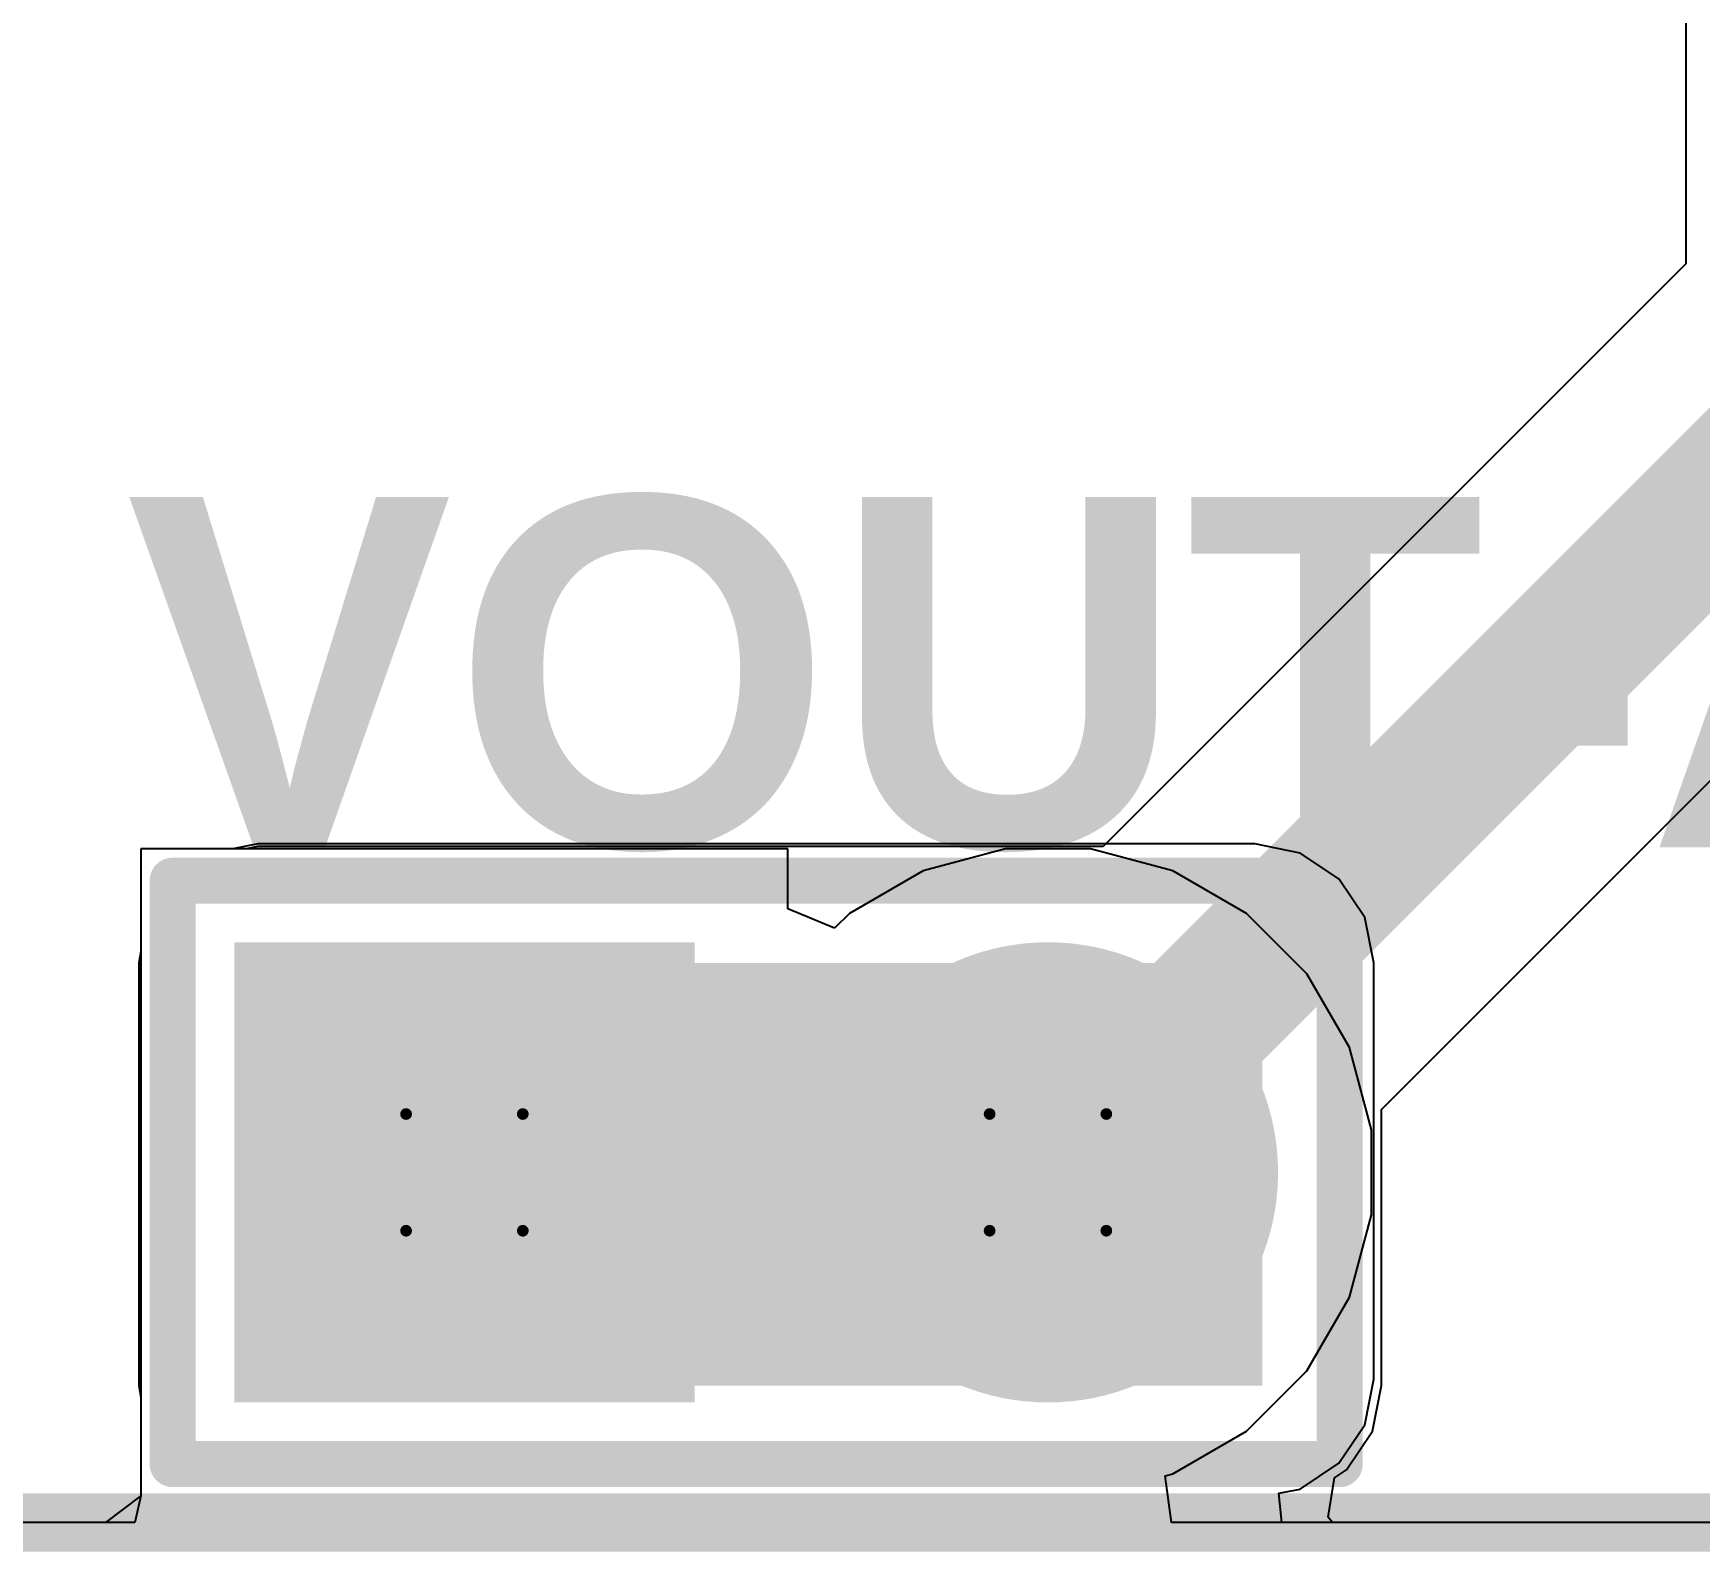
# Model space of a CAD drawing. Header units: inches. Extents: x -3 to 5437, y -3 to 5435.
# Drawn here: x 4.35 to 11.6, y -2.91 to 3.7 of the extents above; entities that cross this region are included whole.
import ezdxf

# ---------------------------------------------------------------- set-up
doc = ezdxf.new("R2010")
doc.units = ezdxf.units.IN
for name, color, linetype in [('Board Outline', 216, 'Continuous'), ('Bottom Layer', 5, 'Continuous'), ('Bottom Solder', 6, 'Continuous'), ('Drill Drawing', 1, 'Continuous'), ('GND', 16, 'Continuous'), ('Multi-Layer', 9, 'Continuous'), ('Pad Holes', 156, 'Continuous'), ('PWR', 76, 'Continuous'), ('Top Layer', 1, 'Continuous'), ('Top Overlay', 2, 'Continuous'), ('Top Solder', 216, 'Continuous')]:
    doc.layers.add(name, color=color, linetype=linetype)
doc.styles.add('Arial_Bold', font='', dxfattribs={"height": 0.2})
doc.styles.get('Arial_Bold').set_extended_font_data('Arial', bold=True)

# ---------------------------------------------------------------- blocks, each defined once
blk = doc.blocks.new('HDR1X2_320')
at = {"layer": 'Bottom Layer'}
blk.add_hatch(color=5, dxfattribs=at).paths.add_polyline_path([(-0.9, 0.9), (0.9, 0.9), (0.9, -0.9), (-0.9, -0.9)])
h = blk.add_hatch(color=5, dxfattribs=at)
edge = h.paths.add_edge_path()
edge.add_arc((2.54, 0), 0.9, 0, 360)
at = {"layer": 'Bottom Solder'}
blk.add_hatch(color=6, dxfattribs=at).paths.add_polyline_path([(-1.0016, 1.0016), (1.0016, 1.0016), (1.0016, -1.0016), (-1.0016, -1.0016)])
h = blk.add_hatch(color=6, dxfattribs=at)
edge = h.paths.add_edge_path()
edge.add_arc((2.54, 0), 1.0016, 0, 360)
at = {"layer": 'GND'}
blk.add_hatch(color=16, dxfattribs=at).paths.add_polyline_path([(-0.9, 0.9), (0.9, 0.9), (0.9, -0.9), (-0.9, -0.9)])
h = blk.add_hatch(color=16, dxfattribs=at)
edge = h.paths.add_edge_path()
edge.add_arc((2.54, 0), 0.9, 0, 360)
at = {"layer": 'Multi-Layer'}
blk.add_hatch(color=9, dxfattribs=at).paths.add_polyline_path([(-0.9, 0.9), (0.9, 0.9), (0.9, -0.9), (-0.9, -0.9)])
h = blk.add_hatch(color=9, dxfattribs=at)
edge = h.paths.add_edge_path()
edge.add_arc((2.54, 0), 0.9, 0, 360)
at = {"layer": 'Pad Holes'}
h = blk.add_hatch(color=7, dxfattribs=at)
edge = h.paths.add_edge_path()
edge.add_arc((0, 0), 0.45, 0, 360)
h = blk.add_hatch(color=7, dxfattribs=at)
edge = h.paths.add_edge_path()
edge.add_arc((2.54, 0), 0.45, 0, 360)
at = {"layer": 'PWR'}
blk.add_hatch(color=76, dxfattribs=at).paths.add_polyline_path([(-0.9, 0.9), (0.9, 0.9), (0.9, -0.9), (-0.9, -0.9)])
h = blk.add_hatch(color=76, dxfattribs=at)
edge = h.paths.add_edge_path()
edge.add_arc((2.54, 0), 0.9, 0, 360)
at = {"layer": 'Top Layer'}
blk.add_hatch(color=1, dxfattribs=at).paths.add_polyline_path([(-0.9, 0.9), (0.9, 0.9), (0.9, -0.9), (-0.9, -0.9)])
h = blk.add_hatch(color=1, dxfattribs=at)
edge = h.paths.add_edge_path()
edge.add_arc((2.54, 0), 0.9, 0, 360)
at = {"layer": 'Top Solder'}
blk.add_hatch(color=216, dxfattribs=at).paths.add_polyline_path([(-1.0016, 1.0016), (1.0016, 1.0016), (1.0016, -1.0016), (-1.0016, -1.0016)])
h = blk.add_hatch(color=216, dxfattribs=at)
edge = h.paths.add_edge_path()
edge.add_arc((2.54, 0), 1.0016, 0, 360)
at = {"layer": 'Top Overlay'}
for points in [[(-1.27, 1.27, 0.2, 0.2, 0), (3.81, 1.27, 0.2, 0.2, 0)], [(-1.27, -1.27, 0.2, 0.2, 0), (-1.27, 1.27, 0.2, 0.2, 0)], [(3.81, -1.27, 0.2, 0.2, 0), (3.81, 1.27, 0.2, 0.2, 0)], [(-1.27, -1.27, 0.2, 0.2, 0), (3.81, -1.27, 0.2, 0.2, 0)]]:
    blk.add_lwpolyline(points, format="xyseb", dxfattribs=at)
for points in [[(-1.32, 1.27, 0.1, 0.1, 1), (-1.22, 1.27, 0.1, 0.1, 1)], [(-1.32, 1.27, 0.1, 0.1, 1), (-1.22, 1.27, 0.1, 0.1, 1)], [(3.76, 1.27, 0.1, 0.1, 1), (3.86, 1.27, 0.1, 0.1, 1)], [(3.76, 1.27, 0.1, 0.1, 1), (3.86, 1.27, 0.1, 0.1, 1)], [(-1.32, -1.27, 0.1, 0.1, 1), (-1.22, -1.27, 0.1, 0.1, 1)], [(-1.32, -1.27, 0.1, 0.1, 1), (-1.22, -1.27, 0.1, 0.1, 1)], [(3.76, -1.27, 0.1, 0.1, 1), (3.86, -1.27, 0.1, 0.1, 1)], [(3.76, -1.27, 0.1, 0.1, 1), (3.86, -1.27, 0.1, 0.1, 1)]]:
    blk.add_lwpolyline(points, format="xyseb", close=True, dxfattribs=at)

msp = doc.modelspace()

# ---------------------------------------------------------------- hatches: boundary and pattern name
at = {"layer": 'Bottom Layer'}
msp.add_hatch(color=5, dxfattribs=at).paths.add_polyline_path([(5.326, -0.3439), (5.326, -2.1555), (9.666, -2.1555), (9.666, -0.3439)])
at = {"layer": 'Top Layer'}
msp.add_hatch(color=1, dxfattribs=at).paths.add_polyline_path([(5.326, -2.1835), (9.6994, -2.1835), (9.6994, -0.3555), (5.326, -0.3555)])

# ---------------------------------------------------------------- linework, layer by layer
at = {"layer": 'Board Outline'}
msp.add_lwpolyline([(-2.777, -2.7796, 0.254, 0.254, 0), (202.223, -2.7796, 0.254, 0.254, 0)], format="xyseb", dxfattribs=at)
at = {"layer": 'Bottom Layer'}
for p, q in [((5.2175, 0.1524), (4.818, 0.1524)), ((4.818, 0.1524), (4.818, -0.2939)), ((5.326, 0.174), (5.2175, 0.1524)), ((9.666, 0.174), (5.326, 0.174)), ((9.8642, 0.1346), (9.666, 0.174)), ((10.0323, 0.0223), (9.8642, 0.1346)), ((10.1446, -0.1457), (10.0323, 0.0223)), ((10.184, -0.3439), (10.1446, -0.1457)), ((4.818, -0.2939), (4.8081, -0.3439)), ((4.8081, -0.3439), (4.8081, -2.1555)), ((10.184, -2.1555), (10.184, -0.3439)), ((4.8081, -2.1555), (4.818, -2.2056)), ((10.1446, -2.3538), (10.184, -2.1555)), ((4.818, -2.2056), (4.818, -2.6526)), ((10.0323, -2.5218), (10.1446, -2.3538)), ((9.8642, -2.6341), (10.0323, -2.5218)), ((4.818, -2.6635), (4.7915, -2.7796)), ((4.818, -2.6526), (4.818, -2.6635)), ((9.7712, -2.6526), (9.8642, -2.6341)), ((9.7837, -2.7796), (9.7712, -2.6526)), ((4.7915, -2.7796), (0.7685, -2.7796)), ((12.2591, -2.7796), (9.7837, -2.7796))]:
    msp.add_line(p, q, dxfattribs=at)
at = {"layer": 'Drill Drawing'}
for points in [[(5.972, -1.0015, 0.0508, 0.0508, 0), (6.48, -1.0015, 0.0508, 0.0508, 0)], [(5.972, -1.5095, 0.0508, 0.0508, 0), (5.972, -1.0015, 0.0508, 0.0508, 0)], [(6.48, -1.5095, 0.0508, 0.0508, 0), (6.48, -1.0015, 0.0508, 0.0508, 0)], [(8.512, -1.0015, 0.0508, 0.0508, 0), (9.02, -1.0015, 0.0508, 0.0508, 0)], [(8.512, -1.5095, 0.0508, 0.0508, 0), (8.512, -1.0015, 0.0508, 0.0508, 0)], [(9.02, -1.5095, 0.0508, 0.0508, 0), (9.02, -1.0015, 0.0508, 0.0508, 0)], [(5.972, -1.5095, 0.0508, 0.0508, 0), (6.48, -1.5095, 0.0508, 0.0508, 0)], [(8.512, -1.5095, 0.0508, 0.0508, 0), (9.02, -1.5095, 0.0508, 0.0508, 0)]]:
    msp.add_lwpolyline(points, format="xyseb", dxfattribs=at)
for points in [[(5.9593, -1.0015, 0.0254, 0.0254, 1), (5.9847, -1.0015, 0.0254, 0.0254, 1)], [(5.9593, -1.0015, 0.0254, 0.0254, 1), (5.9847, -1.0015, 0.0254, 0.0254, 1)], [(6.4673, -1.0015, 0.0254, 0.0254, 1), (6.4927, -1.0015, 0.0254, 0.0254, 1)], [(6.4673, -1.0015, 0.0254, 0.0254, 1), (6.4927, -1.0015, 0.0254, 0.0254, 1)], [(8.4993, -1.0015, 0.0254, 0.0254, 1), (8.5247, -1.0015, 0.0254, 0.0254, 1)], [(8.4993, -1.0015, 0.0254, 0.0254, 1), (8.5247, -1.0015, 0.0254, 0.0254, 1)], [(9.0073, -1.0015, 0.0254, 0.0254, 1), (9.0327, -1.0015, 0.0254, 0.0254, 1)], [(9.0073, -1.0015, 0.0254, 0.0254, 1), (9.0327, -1.0015, 0.0254, 0.0254, 1)], [(5.9593, -1.5095, 0.0254, 0.0254, 1), (5.9847, -1.5095, 0.0254, 0.0254, 1)], [(5.9593, -1.5095, 0.0254, 0.0254, 1), (5.9847, -1.5095, 0.0254, 0.0254, 1)], [(6.4673, -1.5095, 0.0254, 0.0254, 1), (6.4927, -1.5095, 0.0254, 0.0254, 1)], [(6.4673, -1.5095, 0.0254, 0.0254, 1), (6.4927, -1.5095, 0.0254, 0.0254, 1)], [(8.4993, -1.5095, 0.0254, 0.0254, 1), (8.5247, -1.5095, 0.0254, 0.0254, 1)], [(8.4993, -1.5095, 0.0254, 0.0254, 1), (8.5247, -1.5095, 0.0254, 0.0254, 1)], [(9.0073, -1.5095, 0.0254, 0.0254, 1), (9.0327, -1.5095, 0.0254, 0.0254, 1)], [(9.0073, -1.5095, 0.0254, 0.0254, 1), (9.0327, -1.5095, 0.0254, 0.0254, 1)]]:
    msp.add_lwpolyline(points, format="xyseb", close=True, dxfattribs=at)
at = {"layer": 'GND'}
for p, q in [((7.634, 0.1524), (4.818, 0.1524)), ((4.818, 0.1524), (4.818, -2.5764)), ((7.634, -0.109), (7.634, 0.1524)), ((8.5807, 0.1524), (8.2226, 0.0565)), ((8.9514, 0.1524), (8.5807, 0.1524)), ((9.3095, 0.0565), (8.9514, 0.1524)), ((8.2226, 0.0565), (7.9015, -0.1289)), ((9.6306, -0.1289), (9.3095, 0.0565)), ((7.8372, -0.1931), (7.634, -0.109)), ((7.9015, -0.1289), (7.8372, -0.1931)), ((9.8927, -0.391), (9.6306, -0.1289)), ((10.0781, -0.7121), (9.8927, -0.391)), ((10.174, -1.0702), (10.0781, -0.7121)), ((10.174, -1.4409), (10.174, -1.0702)), ((10.0781, -1.799), (10.174, -1.4409)), ((9.8927, -2.1201), (10.0781, -1.799)), ((9.6306, -2.3822), (9.8927, -2.1201)), ((9.3095, -2.5676), (9.6306, -2.3822)), ((4.818, -2.5764), (4.818, -2.6635)), ((9.2766, -2.5764), (9.3095, -2.5676)), ((9.3034, -2.7796), (9.2766, -2.5764)), ((4.818, -2.6635), (4.6629, -2.7796)), ((4.6629, -2.7796), (1.015, -2.7796)), ((12.1305, -2.7796), (9.3034, -2.7796))]:
    msp.add_line(p, q, dxfattribs=at)
at = {"layer": 'PWR'}
for p, q in [((7.634, 0.1524), (4.818, 0.1524)), ((4.818, 0.1524), (4.818, -2.5764)), ((7.634, -0.109), (7.634, 0.1524)), ((8.5807, 0.1524), (8.2226, 0.0565)), ((8.9514, 0.1524), (8.5807, 0.1524)), ((9.3095, 0.0565), (8.9514, 0.1524)), ((8.2226, 0.0565), (7.9015, -0.1289)), ((9.6306, -0.1289), (9.3095, 0.0565)), ((7.8372, -0.1931), (7.634, -0.109)), ((7.9015, -0.1289), (7.8372, -0.1931)), ((9.8927, -0.391), (9.6306, -0.1289)), ((10.0781, -0.7121), (9.8927, -0.391)), ((10.174, -1.0702), (10.0781, -0.7121)), ((10.174, -1.4409), (10.174, -1.0702)), ((10.0781, -1.799), (10.174, -1.4409)), ((9.8927, -2.1201), (10.0781, -1.799)), ((9.6306, -2.3822), (9.8927, -2.1201)), ((9.3095, -2.5676), (9.6306, -2.3822)), ((4.818, -2.5764), (4.818, -2.6635)), ((9.2766, -2.5764), (9.3095, -2.5676)), ((9.3034, -2.7796), (9.2766, -2.5764)), ((4.818, -2.6635), (4.6629, -2.7796)), ((4.6629, -2.7796), (1.6056, -2.7796)), ((12.1305, -2.7796), (9.3034, -2.7796))]:
    msp.add_line(p, q, dxfattribs=at)
at = {"layer": 'Top Layer'}
for p, q in [((11.5427, 15.0938), (11.5427, 2.6986)), ((11.5427, 2.6986), (9.0065, 0.1624)), ((10.2174, -0.9817), (12.964, 1.7649)), ((5.276, 0.1524), (4.818, 0.1524)), ((4.818, 0.1524), (4.818, -0.3055)), ((5.326, 0.1624), (5.276, 0.1524)), ((9.0065, 0.1624), (5.326, 0.1624)), ((4.818, -0.3055), (4.8081, -0.3555)), ((4.8081, -0.3555), (4.8081, -2.1835)), ((10.2174, -2.1835), (10.2174, -0.9817)), ((4.8081, -2.1835), (4.818, -2.2336)), ((4.818, -2.2336), (4.818, -2.6526)), ((10.178, -2.3817), (10.2174, -2.1835)), ((10.0657, -2.5498), (10.178, -2.3817)), ((9.9861, -2.7557), (10.013, -2.585)), ((10.013, -2.585), (10.0657, -2.5498)), ((4.818, -2.6635), (4.7916, -2.7796)), ((4.818, -2.6526), (4.818, -2.6635)), ((10.0051, -2.7796), (9.9861, -2.7557)), ((4.7916, -2.7796), (0.7684, -2.7796)), ((12.2592, -2.7796), (10.0051, -2.7796))]:
    msp.add_line(p, q, dxfattribs=at)
msp.add_lwpolyline([(8.766, -1.2555, 0.635, 0.635, 0), (12.3753, 2.3537, 0.635, 0.635, 0)], format="xyseb", dxfattribs=at)
msp.add_lwpolyline([(8.6073, -1.2555, 0.3175, 0.3175, 1), (8.9248, -1.2555, 0.3175, 0.3175, 1)], format="xyseb", close=True, dxfattribs=at)

# ---------------------------------------------------------------- block references
msp.add_blockref('HDR1X2_320', (6.226, -1.2555))

# ---------------------------------------------------------------- texts
at = {"layer": 'Top Overlay', "style": 'Arial_Bold'}
msp.add_text('VOUT-A', height=1.524, rotation=360, dxfattribs=at).set_placement((4.7528, 0.1598))

doc.saveas('drawing.dxf')
